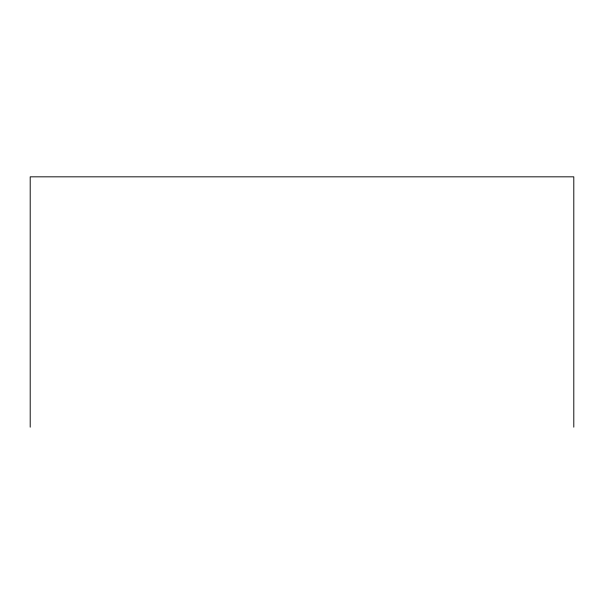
<?xml version="1.0" encoding="UTF-8"?>
<svg xmlns="http://www.w3.org/2000/svg" width="604" height="604" viewBox="0 0 604 604"><rect width="100%" height="100%" fill="white"/><g stroke="black" fill="none" stroke-linecap="round" stroke-linejoin="round"><path stroke-width="0.91" d="M573.8 427.171L573.8 176.829L30.2 176.829L30.2 427.171"/></g></svg>
